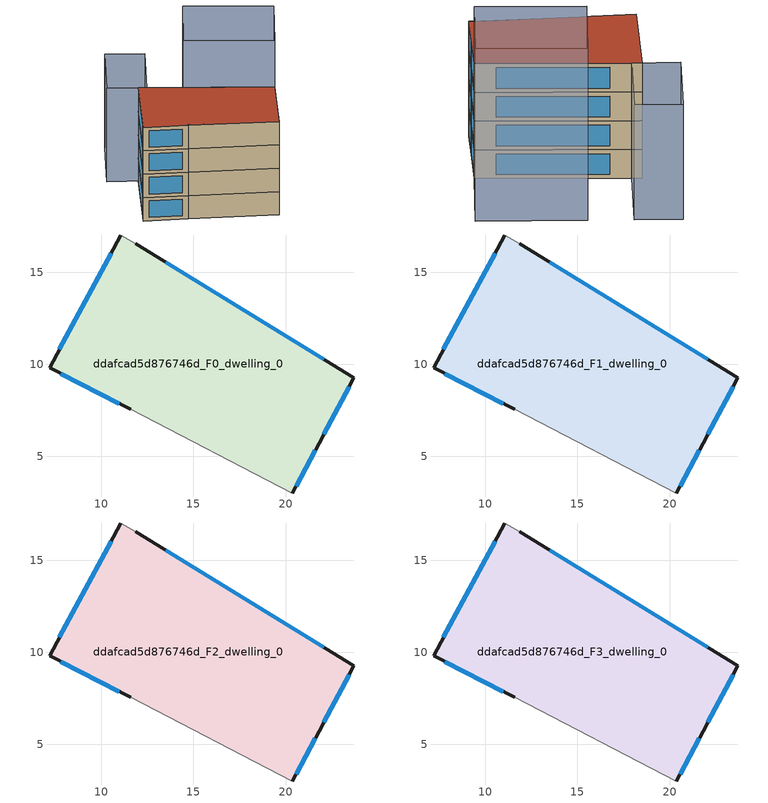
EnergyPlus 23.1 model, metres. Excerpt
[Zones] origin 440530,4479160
ddafcad5d876746d_F0_dwelling_0
 floor ground (EU_floor_Construction): 23.72,9.26 21.83,5.7 20.38,3 11.59,7.54 7.18,9.8 11.06,17.02 11.86,16.54 z0
 wall outside (EU_wall_Construction): 20.38,3 21.83,5.7 23.72,9.26 11.86,16.54 / 11.06,17.02 7.18,9.8 11.59,7.54 z0:3
 wall adiabatic (EU_wall_Construction): 11.59,7.54 20.38,3 / 11.86,16.54 11.06,17.02 z0:3
 window (EU_Window_Construction): 22.07,10.27 13.5,15.53 / 22.09,6.19 23.46,8.76 / 20.58,3.38 21.63,5.32 / 7.79,9.49 10.98,7.86 / 10.52,16.02 7.72,10.8 z0.42:2.58
ddafcad5d876746d_F1_dwelling_0
 floor to ddafcad5d876746d_F0_dwelling_0 (EU_floor_Construction): 23.72,9.26 21.83,5.7 20.38,3 11.59,7.54 7.18,9.8 11.06,17.02 11.86,16.54 z3
 wall outside (EU_wall_Construction): 20.38,3 21.83,5.7 23.72,9.26 11.86,16.54 / 11.06,17.02 7.18,9.8 11.59,7.54 z3:6
 wall adiabatic (EU_wall_Construction): 11.59,7.54 20.38,3 / 11.86,16.54 11.06,17.02 z3:6
 window (EU_Window_Construction): 22.07,10.27 13.5,15.53 / 22.09,6.19 23.46,8.76 / 20.58,3.38 21.63,5.32 / 7.79,9.49 10.98,7.86 / 10.52,16.02 7.72,10.8 z3.42:5.58
ddafcad5d876746d_F2_dwelling_0
 floor to ddafcad5d876746d_F1_dwelling_0 (EU_floor_Construction): 23.72,9.26 21.83,5.7 20.38,3 11.59,7.54 7.18,9.8 11.06,17.02 11.86,16.54 z6
 wall outside (EU_wall_Construction): 20.38,3 21.83,5.7 23.72,9.26 11.86,16.54 / 11.06,17.02 7.18,9.8 11.59,7.54 z6:9
 wall adiabatic (EU_wall_Construction): 11.59,7.54 20.38,3 / 11.86,16.54 11.06,17.02 z6:9
 window (EU_Window_Construction): 22.07,10.27 13.5,15.53 / 22.09,6.19 23.46,8.76 / 20.58,3.38 21.63,5.32 / 7.79,9.49 10.98,7.86 / 10.52,16.02 7.72,10.8 z6.42:8.58
ddafcad5d876746d_F3_dwelling_0
 floor to ddafcad5d876746d_F2_dwelling_0 (EU_floor_Construction): 23.72,9.26 21.83,5.7 20.38,3 11.59,7.54 7.18,9.8 11.06,17.02 11.86,16.54 z9
 wall outside (EU_wall_Construction): 20.38,3 21.83,5.7 23.72,9.26 11.86,16.54 / 11.06,17.02 7.18,9.8 11.59,7.54 z9:12
 wall adiabatic (EU_wall_Construction): 11.59,7.54 20.38,3 / 11.86,16.54 11.06,17.02 z9:12
 window (EU_Window_Construction): 22.07,10.27 13.5,15.53 / 22.09,6.19 23.46,8.76 / 20.58,3.38 21.63,5.32 / 7.79,9.49 10.98,7.86 / 10.52,16.02 7.72,10.8 z9.42:11.58
 roof outside (EU_roof_Construction): 21.83,5.7 23.72,9.26 11.86,16.54 11.06,17.02 7.18,9.8 11.59,7.54 20.38,3 z12
shading: 11.63,7.7 20.38,3 / 15.36,22.54 11.86,16.53 / 11.86,16.53 8.12,18.71 / 8.12,18.71 11.62,24.72 / 11.62,24.72 15.36,22.54 z0:12; 23.72,9.26 15.25,14.45 / 15.25,14.45 18.91,20.42 / 18.91,20.42 27.38,15.23 / 27.38,15.23 23.72,9.26 z0:18
[Building]
EU S2 Campaign: North Axis=0; Terrain=City; Solar Distribution=FullExterior
[Site:Location]
Madrid: Latitude=40.5; Longitude=-3.5; Time Zone=1; Elevation=609
[SizingPeriod:WeatherFileDays]
AnnualSizingPeriod: Begin Month=1; Begin Day of Month=1; End Month=12; End Day of Month=31; Day of Week for Start Day=Monday; Use Weather File Daylight Saving Period=No; Use Weather File Rain and Snow Indicators=No
[MATERIAL]
EU_InternalMass_Material: Roughness=MediumRough; Thickness=0.1; Conductivity=1; Density=1800; Specific Heat=900; Thermal Absorptance=0.9; Solar Absorptance=0.7; Visible Absorptance=0.7
[MATERIAL:NOMASS] Roughness=MediumRough; Thermal Absorptance=0.9; Solar Absorptance=0.7; Visible Absorptance=0.7
Name | Thermal Resistance
EU_wall_NoMass | 1.60022
EU_roof_NoMass | 1.57597
EU_floor_NoMass | 0.470652
[WINDOWMATERIAL:SIMPLEGLAZINGSYSTEM]
EU_Window_SimpleGlazing: UFactor=3.28802; Solar Heat Gain Coefficient=0.85; Visible Transmittance=0.85
[CONSTRUCTION]
EU_wall_Construction: EU_wall_NoMass
EU_roof_Construction: EU_roof_NoMass
EU_floor_Construction: EU_floor_NoMass
EU_Window_Construction: EU_Window_SimpleGlazing
EU_InternalMass_Construction: EU_InternalMass_Material
[ZONE] Type=1; Multiplier=1; Ceiling Height=autocalculate; Volume=339.94; Floor Area=autocalculate; Part of Total Floor Area=Yes
ddafcad5d876746d_F0_dwelling_0; ddafcad5d876746d_F1_dwelling_0; ddafcad5d876746d_F2_dwelling_0; ddafcad5d876746d_F3_dwelling_0
[INTERNALMASS] Construction=EU_InternalMass_Construction; Surface Area=113.313
Name | Zone or ZoneList
ddafcad5d876746d_F0_dwelling_0_EU_InternalMass | ddafcad5d876746d_F0_dwelling_0
ddafcad5d876746d_F1_dwelling_0_EU_InternalMass | ddafcad5d876746d_F1_dwelling_0
ddafcad5d876746d_F2_dwelling_0_EU_InternalMass | ddafcad5d876746d_F2_dwelling_0
ddafcad5d876746d_F3_dwelling_0_EU_InternalMass | ddafcad5d876746d_F3_dwelling_0
[OTHEREQUIPMENT] Fuel Type=Electricity; Design Level Calculation Method=Watts/Area; Power per Zone Floor Area=1; Fraction Latent=0; Fraction Radiant=0; Fraction Lost=0; Carbon Dioxide Generation Rate=0; EndUse Subcategory=EU_Step8_InternalGains
Name | Zone or ZoneList or Space or SpaceList | Schedule
EU_Step8_InternalGain_ddafcad5d876746d_F0_dwelling_0_f000 | ddafcad5d876746d_F0_dwelling_0 | EU_Step8_GainSchedule_ddafcad5d876746d_F0_dwelling_0_f000
EU_Step8_InternalGain_ddafcad5d876746d_F1_dwelling_0_f000 | ddafcad5d876746d_F1_dwelling_0 | EU_Step8_GainSchedule_ddafcad5d876746d_F1_dwelling_0_f000
EU_Step8_InternalGain_ddafcad5d876746d_F2_dwelling_0_f000 | ddafcad5d876746d_F2_dwelling_0 | EU_Step8_GainSchedule_ddafcad5d876746d_F2_dwelling_0_f000
EU_Step8_InternalGain_ddafcad5d876746d_F3_dwelling_0_f000 | ddafcad5d876746d_F3_dwelling_0 | EU_Step8_GainSchedule_ddafcad5d876746d_F3_dwelling_0_f000
[ZONEVENTILATION:DESIGNFLOWRATE] Schedule=EU_AlwaysOn; Design Flow Rate Calculation Method=AirChanges/Hour; Air Changes per Hour=0.480704; Ventilation Type=Natural; Fan Pressure Rise=0; Fan Total Efficiency=1; Constant Term Coefficient=1; Temperature Term Coefficient=0; Velocity Term Coefficient=0; Velocity Squared Term Coefficient=0; Minimum Indoor Temperature=-100; Maximum Indoor Temperature=100; Delta Temperature=-100; Minimum Outdoor Temperature=-100; Maximum Outdoor Temperature=100; Maximum Wind Speed=40
Name | Zone or ZoneList or Space or SpaceList
EU_ConstantAir_ddafcad5d876746d_F0_dwelling_0 | ddafcad5d876746d_F0_dwelling_0
EU_ConstantAir_ddafcad5d876746d_F1_dwelling_0 | ddafcad5d876746d_F1_dwelling_0
EU_ConstantAir_ddafcad5d876746d_F2_dwelling_0 | ddafcad5d876746d_F2_dwelling_0
EU_ConstantAir_ddafcad5d876746d_F3_dwelling_0 | ddafcad5d876746d_F3_dwelling_0
[HVACTEMPLATE:THERMOSTAT] Constant Heating Setpoint=20; Constant Cooling Setpoint=50
EU_HeatOnly_ddafcad5d876746d_F0_dwelling_0; EU_HeatOnly_ddafcad5d876746d_F1_dwelling_0; EU_HeatOnly_ddafcad5d876746d_F2_dwelling_0; EU_HeatOnly_ddafcad5d876746d_F3_dwelling_0
[HVACTEMPLATE:ZONE:IDEALLOADSAIRSYSTEM] System Availability Schedule=EU_AlwaysOn; Maximum Heating Supply Air Temperature=50; Minimum Cooling Supply Air Temperature=13; Maximum Heating Supply Air Humidity Ratio=0.0156; Minimum Cooling Supply Air Humidity Ratio=0.0077; Heating Limit=NoLimit; Cooling Limit=NoLimit; Heating Availability Schedule=EU_AlwaysOn; Cooling Availability Schedule=EU_CoolingOff; Dehumidification Control Type=ConstantSensibleHeatRatio; Cooling Sensible Heat Ratio=0.7; Dehumidification Setpoint=60; Humidification Control Type=None; Humidification Setpoint=30; Outdoor Air Method=None; Outdoor Air Flow Rate per Person=0.00944; Outdoor Air Flow Rate per Zone Floor Area=0; Outdoor Air Flow Rate per Zone=0; Demand Controlled Ventilation Type=None; Outdoor Air Economizer Type=NoEconomizer; Heat Recovery Type=None; Sensible Heat Recovery Effectiveness=0.7; Latent Heat Recovery Effectiveness=0.65
Name | Template Thermostat
ddafcad5d876746d_F0_dwelling_0 | EU_HeatOnly_ddafcad5d876746d_F0_dwelling_0
ddafcad5d876746d_F1_dwelling_0 | EU_HeatOnly_ddafcad5d876746d_F1_dwelling_0
ddafcad5d876746d_F2_dwelling_0 | EU_HeatOnly_ddafcad5d876746d_F2_dwelling_0
ddafcad5d876746d_F3_dwelling_0 | EU_HeatOnly_ddafcad5d876746d_F3_dwelling_0
[SIZING:ZONE] Zone Cooling Design Supply Air Temperature Input Method=SupplyAirTemperature; Zone Cooling Design Supply Air Temperature=13; Zone Heating Design Supply Air Temperature Input Method=SupplyAirTemperature; Zone Heating Design Supply Air Temperature=50; Zone Cooling Design Supply Air Humidity Ratio=0.008; Zone Heating Design Supply Air Humidity Ratio=0.008; Cooling Design Air Flow Method=DesignDay; Cooling Design Air Flow Rate=0; Cooling Minimum Air Flow per Zone Floor Area=0.000762; Cooling Minimum Air Flow=0; Cooling Minimum Air Flow Fraction=0.2; Heating Design Air Flow Method=DesignDay; Heating Design Air Flow Rate=0; Heating Maximum Air Flow per Zone Floor Area=0.002032; Heating Maximum Air Flow=0.141576; Heating Maximum Air Flow Fraction=0.3; Account for Dedicated Outdoor Air System=No; Dedicated Outdoor Air System Control Strategy=NeutralSupplyAir; Dedicated Outdoor Air Low Setpoint Temperature for Design=autosize; Dedicated Outdoor Air High Setpoint Temperature for Design=autosize; Zone Load Sizing Method=Sensible Load Only No Latent Load; Zone Latent Cooling Design Supply Air Humidity Ratio Input Method=HumidityRatioDifference; Zone Cooling Design Supply Air Humidity Ratio Difference=0.005; Zone Latent Heating Design Supply Air Humidity Ratio Input Method=HumidityRatioDifference; Zone Humidification Design Supply Air Humidity Ratio Difference=0.005
ddafcad5d876746d_F0_dwelling_0; ddafcad5d876746d_F1_dwelling_0; ddafcad5d876746d_F2_dwelling_0; ddafcad5d876746d_F3_dwelling_0
[SCHEDULE:CONSTANT]
Name | Hourly Value
EU_AlwaysOn | 1
EU_CoolingOff | 0
[SCHEDULE:FILE] Column Number=1; Rows to Skip at Top=0; Number of Hours of Data=8760; Column Separator=Comma; Interpolate to Timestep=No; Minutes per Item=60; Adjust Schedule for Daylight Savings=Yes
Name | File
EU_Step8_GainSchedule_ddafcad5d876746d_F0_dwelling_0_f000 | ../../schedules/ddafcad5d876746d/ddafcad5d876746d_F0_dwelling_0_f000_gain.csv
EU_Step8_GainSchedule_ddafcad5d876746d_F1_dwelling_0_f000 | ../../schedules/ddafcad5d876746d/ddafcad5d876746d_F1_dwelling_0_f000_gain.csv
EU_Step8_GainSchedule_ddafcad5d876746d_F2_dwelling_0_f000 | ../../schedules/ddafcad5d876746d/ddafcad5d876746d_F2_dwelling_0_f000_gain.csv
EU_Step8_GainSchedule_ddafcad5d876746d_F3_dwelling_0_f000 | ../../schedules/ddafcad5d876746d/ddafcad5d876746d_F3_dwelling_0_f000_gain.csv
